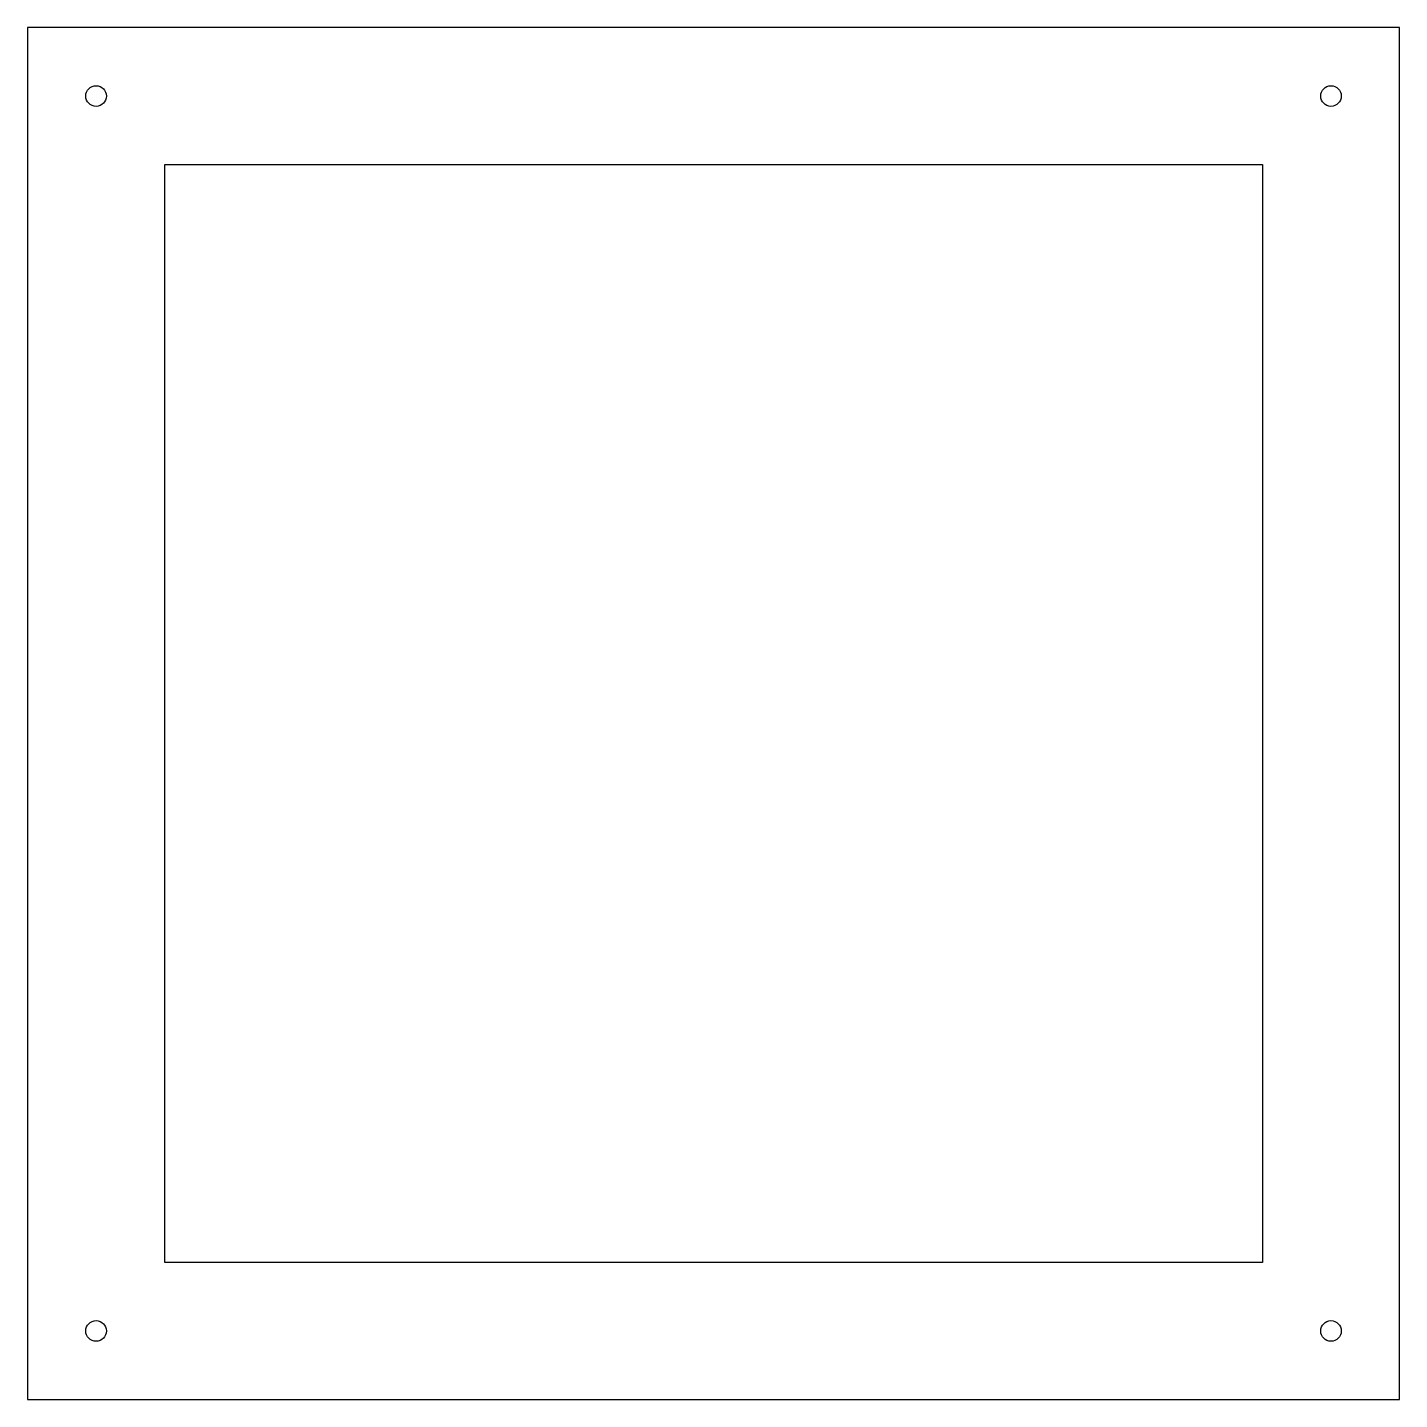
# Model space of a CAD drawing. Header units: millimetres. Extents: x -23 to 177, y -171 to 29.
import ezdxf

# ---------------------------------------------------------------- set-up
doc = ezdxf.new("R2010")
doc.units = ezdxf.units.MM
doc.layers.get('0').update_dxf_attribs({"linetype": 'CONTINUOUS'})

msp = doc.modelspace()

# ---------------------------------------------------------------- linework, layer by layer
for points in [[(-23.02, 29.45), (-23.02, -170.55), (176.98, -170.55), (176.98, 29.45)], [(156.98, -150.55), (-3.02, -150.55), (-3.02, 9.45), (156.98, 9.45)]]:
    msp.add_lwpolyline(points, close=True)
for centre in [(-13.02, 19.45), (166.98, 19.45), (-13.02, -160.55), (166.98, -160.55)]:
    msp.add_circle(centre, 1.5)

doc.saveas('drawing.dxf')
